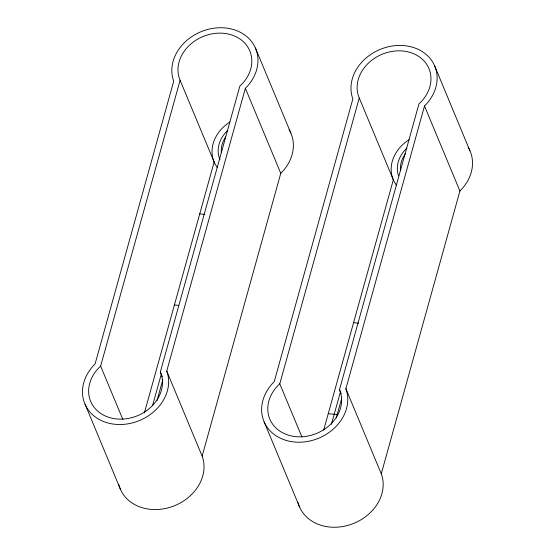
<?xml version="1.0" encoding="UTF-8"?>
<svg xmlns="http://www.w3.org/2000/svg" width="555" height="555" viewBox="0 0 555 555"><rect width="100%" height="100%" fill="white"/><g stroke="black" fill="none" stroke-linecap="round" stroke-linejoin="round"><path stroke-width="0.83" d="M100.635 366.099L180.104 80.267L179.404 78.463A37.816 31.281 -22.6 0 1 223.838 33.328A37.816 31.281 -22.6 0 1 241.46 84.596L239.822 86.164L160.346 371.996L161.047 373.799A37.816 31.281 -22.6 0 1 152.119 405.934L150.384 407.599A37.816 31.281 -22.6 0 1 90.798 401.716L90.056 399.808A37.816 31.281 -22.6 0 1 98.991 367.674L100.635 366.099L122.801 419.351M144.376 412.969L214.147 162.039M152.563 405.594L161.137 374.743M157.03 400.55L162.809 379.78M166.743 371.059L245.365 88.287L245.893 87.78A44.123 36.498 -22.6 0 0 225.323 27.965A44.123 36.498 -22.6 0 0 173.486 80.635L173.708 81.21L95.085 363.976L94.565 364.482A44.123 36.498 -22.6 0 0 84.138 401.973L120.4 489.239A44.123 36.498 -22.6 0 0 189.921 496.108L191.947 494.165A44.123 36.498 -22.6 0 0 202.367 456.675L166.743 371.059L166.972 371.635A44.123 36.498 -22.6 0 1 156.545 409.125L154.519 411.068A44.123 36.498 -22.6 0 1 85.005 404.2M202.145 456.099L280.768 173.327L281.295 172.827A44.123 36.498 -22.6 0 0 290.175 131.66M279.775 383.789L359.252 97.964L358.551 96.161A37.816 31.281 -22.6 0 1 367.486 64.026L369.221 62.361A37.816 31.281 -22.6 0 1 428.8 68.244L429.542 70.152A37.816 31.281 -22.6 0 1 420.607 102.286L418.969 103.861L339.493 389.686L340.194 391.497A37.816 31.281 -22.6 0 1 295.766 436.632A37.816 31.281 -22.6 0 1 278.138 385.364L279.775 383.789L301.948 437.042M323.662 430.16L393.329 179.834L359.252 97.964M331.439 424.256L340.479 391.733M336.281 417.866L341.609 398.712M345.89 388.75L424.513 105.977L425.04 105.478A44.123 36.498 -22.6 0 0 435.46 67.987L434.6 65.761A44.123 36.498 -22.6 0 0 365.079 58.892L363.053 60.835A44.123 36.498 -22.6 0 0 352.633 98.325L352.855 98.901L274.232 381.673L273.705 382.173A44.123 36.498 -22.6 0 0 294.275 441.988A44.123 36.498 -22.6 0 0 346.112 389.326L345.89 388.75L381.514 474.365A44.123 36.498 -22.6 0 1 350.607 524.551A44.123 36.498 -22.6 0 1 297.993 502.421M381.292 473.79L459.915 191.024L460.435 190.518A44.123 36.498 -22.6 0 0 470.862 153.027L434.6 65.761M199.724 213.904L204.844 214.41M174.409 304.952L178.675 305.375M353.556 322.649L358.669 323.156M328.241 413.697L337.197 414.578M424.513 105.977L459.915 191.024M255.453 48.063L290.855 133.103M245.365 88.287L280.768 173.327M339.493 389.686L341.145 393.662M180.104 80.267L214.514 162.927M264.145 421.897L299.547 506.937M160.346 371.996L162.331 376.762M120.4 489.239L119.54 487.012A44.123 36.498 -22.6 0 1 118.853 484.723M468.17 147.262A44.123 36.498 -22.6 0 1 469.995 150.8M396.43 185.148A37.816 31.281 -22.6 0 1 401.522 145.792L403.256 144.133A37.816 31.281 -22.6 0 1 409.07 139.7M400.488 170.163A28.367 23.463 -22.6 0 1 405.469 153.714M398.504 175.762A31.517 26.064 -22.6 0 1 406.905 148.053M289.023 129.565A44.123 36.498 -22.6 0 1 289.814 130.952M217.289 167.45A37.816 31.281 -22.6 0 1 214.188 162.143L213.446 160.235A37.816 31.281 -22.6 0 1 229.923 122.01M221.341 152.465A28.367 23.463 -22.6 0 1 225.649 136.974M219.974 159.66A31.517 26.064 -22.6 0 1 227.758 130.356"/></g></svg>
